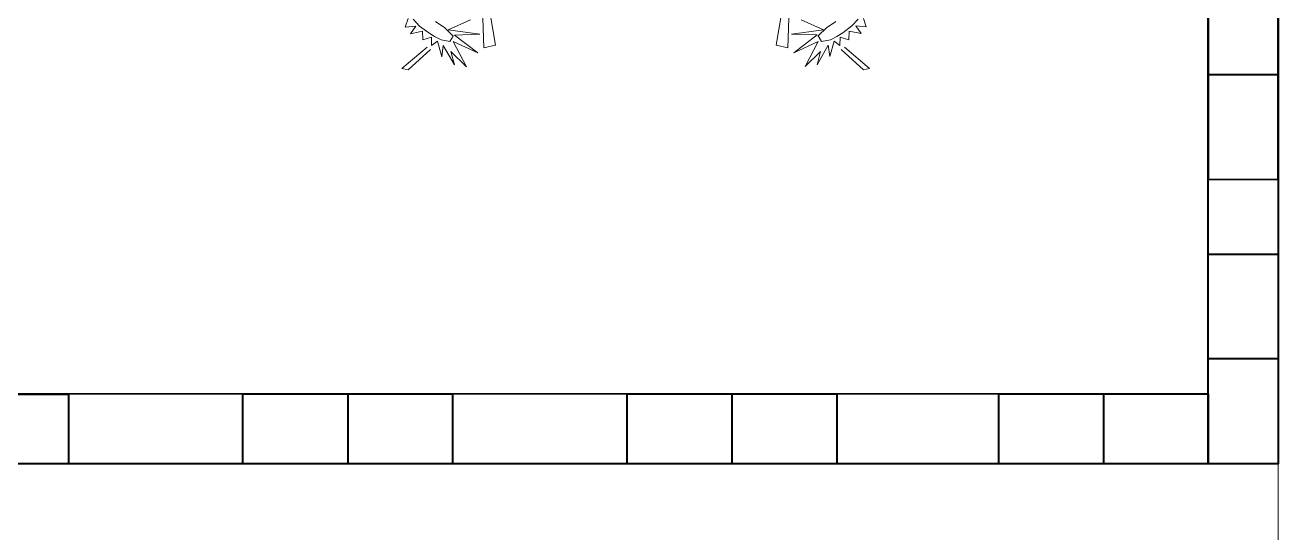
# Model space of a CAD drawing. Header units: inches. Extents: x -422522 to 22891, y -2973 to 414515.
# Drawn here: x 22794.7 to 22886.3, y 4711.9 to 4749 of the extents above; entities that cross this region are included whole.
import ezdxf

# ---------------------------------------------------------------- set-up
doc = ezdxf.new("R2010")
doc.units = ezdxf.units.IN
doc.header["$MEASUREMENT"] = 0
doc.layers.get('0').update_dxf_attribs({"lineweight": 40})
doc.layers.add('ARREDAMENTO', color=8, linetype='Continuous', lineweight=13)

msp = doc.modelspace()

# ---------------------------------------------------------------- linework, layer by layer
for p, q in [((22881.13146, 4737.736), (22881.10843, 4878.13237)), ((22881.1302, 4745.39419), (22886.23565, 4745.39502)), ((22881.13486, 4716.95782), (22881.13146, 4737.736)), ((22886.23906, 4724.61684), (22881.13361, 4724.616)), ((22797.82494, 4722.04961), (22657.42857, 4722.02658)), ((22881.13403, 4722.06328), (22797.82494, 4722.04961)), ((22818.24312, 4722.05296), (22818.24395, 4716.94751)), ((22846.32312, 4722.05757), (22846.32395, 4716.95211)), ((22873.47584, 4722.06202), (22873.47668, 4716.95657)), ((22886.24032, 4716.95866), (22236.24033, 4716.85204))]:
    msp.add_line(p, q)
msp.add_lwpolyline([(22886.20096, 4956.92593), (22886.24032, 4716.95866), (22236.24033, 4716.85204)])
for points in [[(22881.12894, 4753.05237), (22881.13146, 4737.736), (22886.23691, 4737.73684), (22886.2344, 4753.0532)], [(22886.23781, 4732.27502), (22886.24032, 4716.95866), (22881.13486, 4716.95782), (22881.13235, 4732.27419)], [(22782.50857, 4722.0471), (22797.82494, 4722.04961), (22797.82577, 4716.94416), (22782.50941, 4716.94165)], [(22810.58494, 4722.05171), (22825.9013, 4722.05422), (22825.90214, 4716.94876), (22810.58577, 4716.94625)], [(22838.66494, 4722.05631), (22853.9813, 4722.05882), (22853.98214, 4716.95337), (22838.66577, 4716.95086)], [(22865.81766, 4722.06076), (22881.13403, 4722.06328), (22881.13486, 4716.95782), (22865.8185, 4716.95531)]]:
    msp.add_lwpolyline(points, close=True)
at = {"layer": 'ARREDAMENTO', "linetype": 'Continuous'}
for p, q in [((22828.18425, 4747.34807), (22827.98272, 4753.12548)), ((22828.06146, 4753.23721), (22829.03614, 4747.53745)), ((22850.51931, 4753.2409), (22849.5465, 4747.54082)), ((22850.39846, 4747.35171), (22850.59809, 4753.12919)), ((22822.44992, 4748.86236), (22822.65452, 4749.48506)), ((22823.20872, 4748.93433), (22822.44992, 4748.86236)), ((22822.81615, 4748.37501), (22823.20872, 4748.93433)), ((22823.49395, 4748.93481), (22823.02943, 4749.44053)), ((22824.16752, 4748.44107), (22823.49395, 4748.93481)), ((22824.66301, 4749.26846), (22825.34057, 4748.79233)), ((22825.34057, 4748.79233), (22825.95133, 4748.20701)), ((22827.21122, 4749.37985), (22825.57772, 4748.65039)), ((22851.37082, 4749.38382), (22853.00456, 4748.65489)), ((22853.24166, 4748.79691), (22852.63109, 4748.21138)), ((22853.91906, 4749.27326), (22853.24166, 4748.79691)), ((22854.41483, 4748.44603), (22855.08823, 4748.93999)), ((22855.08823, 4748.93999), (22855.55258, 4749.44586)), ((22855.37346, 4748.93961), (22856.13228, 4748.86789)), ((22855.76622, 4748.38042), (22855.37346, 4748.93961)), ((22856.13228, 4748.86789), (22855.92748, 4749.49052)), ((22823.70133, 4748.55223), (22822.81615, 4748.37501)), ((22823.72916, 4747.91727), (22823.70133, 4748.55223)), ((22824.35418, 4748.11753), (22823.72916, 4747.91727)), ((22824.59228, 4748.17076), (22824.16752, 4748.44107)), ((22824.36866, 4747.51625), (22824.35418, 4748.11753)), ((22824.80232, 4747.82302), (22824.36866, 4747.51625)), ((22825.06948, 4747.91746), (22824.59228, 4748.17076)), ((22825.11612, 4746.69452), (22824.80232, 4747.82302)), ((22825.70824, 4747.80247), (22825.06948, 4747.91746)), ((22825.57772, 4748.65039), (22827.90024, 4748.34121)), ((22825.95133, 4748.20701), (22825.70824, 4747.80247)), ((22825.95603, 4747.80003), (22826.92237, 4745.96376)), ((22827.74188, 4746.9853), (22825.95603, 4747.80003)), ((22827.90024, 4748.34121), (22826.04258, 4748.27919)), ((22826.04258, 4748.27919), (22827.74188, 4746.9853)), ((22853.00456, 4748.65489), (22850.68213, 4748.34495)), ((22850.68213, 4748.34495), (22852.53981, 4748.28353)), ((22852.53981, 4748.28353), (22850.84094, 4746.98909)), ((22850.84094, 4746.98909), (22852.62652, 4747.80441)), ((22852.62652, 4747.80441), (22851.66079, 4745.96782)), ((22852.63109, 4748.21138), (22852.87432, 4747.80692)), ((22852.87432, 4747.80692), (22853.51304, 4747.92213)), ((22853.4668, 4746.69917), (22853.78023, 4747.82777)), ((22853.51304, 4747.92213), (22853.99015, 4748.17558)), ((22853.78023, 4747.82777), (22854.21399, 4747.52115)), ((22853.99015, 4748.17558), (22854.41483, 4748.44603)), ((22854.21399, 4747.52115), (22854.22827, 4748.12243)), ((22854.22827, 4748.12243), (22854.85336, 4747.92237)), ((22854.85336, 4747.92237), (22854.88098, 4748.55734)), ((22854.88098, 4748.55734), (22855.76622, 4748.38042)), ((22824.04421, 4747.39566), (22822.20033, 4745.82165)), ((22822.65817, 4745.73997), (22824.29081, 4747.2213)), ((22825.22406, 4747.52206), (22825.11612, 4746.69452)), ((22826.03485, 4746.09414), (22825.22406, 4747.52206)), ((22825.78121, 4747.07125), (22826.03485, 4746.09414)), ((22826.92237, 4745.96376), (22825.78121, 4747.07125)), ((22829.03614, 4747.53745), (22828.18425, 4747.34807)), ((22849.5465, 4747.54082), (22850.39846, 4747.35171)), ((22851.66079, 4745.96782), (22852.80158, 4747.07568)), ((22852.54826, 4746.09849), (22853.35859, 4747.52667)), ((22852.80158, 4747.07568), (22852.54826, 4746.09849)), ((22853.35859, 4747.52667), (22853.4668, 4746.69917)), ((22855.92505, 4745.74543), (22854.29193, 4747.22622)), ((22854.53848, 4747.40066), (22856.38287, 4745.82726)), ((22822.20033, 4745.82165), (22822.65817, 4745.73997)), ((22856.38287, 4745.82726), (22855.92505, 4745.74543))]:
    msp.add_line(p, q, dxfattribs=at)
at = {"layer": 'ARREDAMENTO'}
msp.add_line((22886.29773, 4366.95866), (22886.24032, 4716.95866), dxfattribs=at)

doc.saveas('drawing.dxf')
